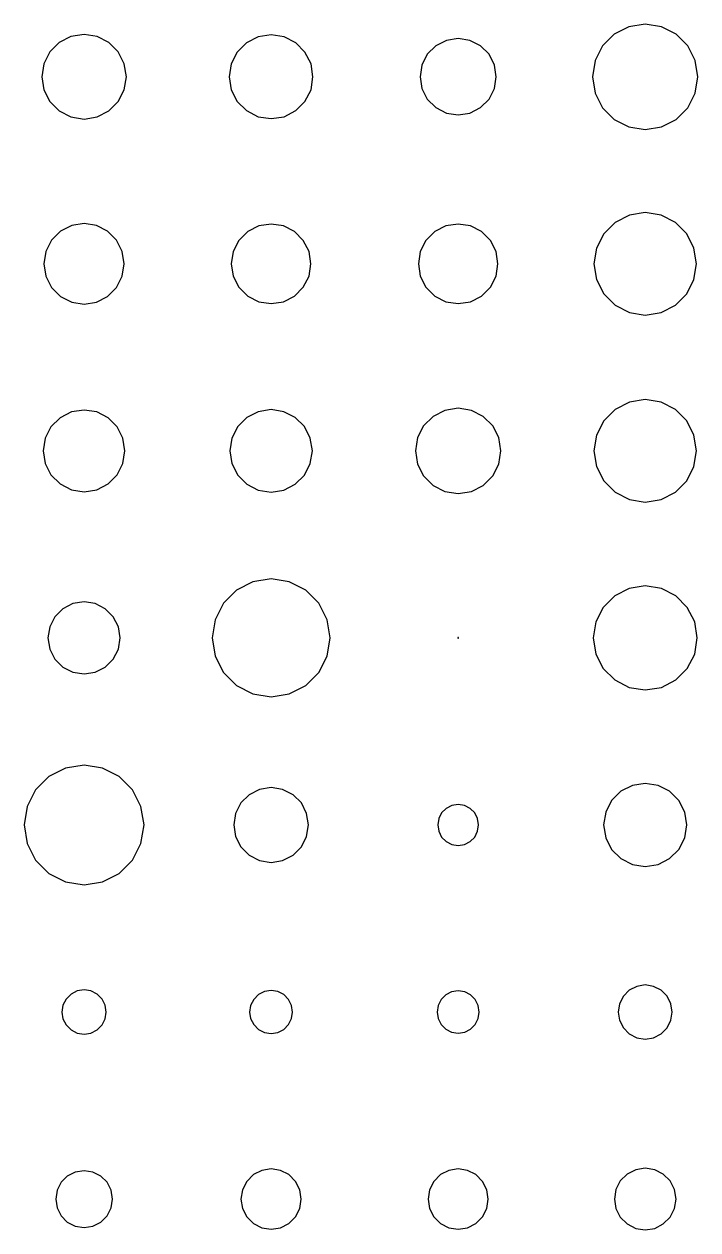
# Model space of a CAD drawing. Header units: metres. Extents: x -318 to 327, y -235 to 244.
# Drawn here: x -316.8 to -251.9, y -234 to -117.9 of the extents above; entities that cross this region are included whole.
import ezdxf

# ---------------------------------------------------------------- set-up
doc = ezdxf.new("R2010")
doc.units = ezdxf.units.M

msp = doc.modelspace()

# ---------------------------------------------------------------- linework, layer by layer
for p, q in [((-258.57, -118.18, -415.69), (-259.98, -118.9, -415.69)), ((-257, -117.93, -415.69), (-258.57, -118.18, -415.69)), ((-255.43, -118.18, -415.69), (-257, -117.93, -415.69)), ((-254.02, -118.9, -415.69), (-255.43, -118.18, -415.69)), ((-312.26, -119.13, -415.69), (-313.39, -119.71, -415.69)), ((-311, -118.93, -415.69), (-312.26, -119.13, -415.69)), ((-309.74, -119.13, -415.69), (-311, -118.93, -415.69)), ((-308.61, -119.71, -415.69), (-309.74, -119.13, -415.69)), ((-294.25, -119.16, -415.69), (-295.37, -119.74, -415.69)), ((-293, -118.97, -415.69), (-294.25, -119.16, -415.69)), ((-291.75, -119.16, -415.69), (-293, -118.97, -415.69)), ((-290.63, -119.74, -415.69), (-291.75, -119.16, -415.69)), ((-276.13, -119.51, -415.69), (-277.16, -120.03, -415.69)), ((-275, -119.33, -415.69), (-276.13, -119.51, -415.69)), ((-273.87, -119.51, -415.69), (-275, -119.33, -415.69)), ((-272.84, -120.03, -415.69), (-273.87, -119.51, -415.69)), ((-259.98, -118.9, -415.69), (-261.1, -120.02, -415.69)), ((-252.9, -120.02, -415.69), (-254.02, -118.9, -415.69)), ((-314.29, -120.61, -415.69), (-314.87, -121.74, -415.69)), ((-313.39, -119.71, -415.69), (-314.29, -120.61, -415.69)), ((-307.71, -120.61, -415.69), (-308.61, -119.71, -415.69)), ((-307.13, -121.74, -415.69), (-307.71, -120.61, -415.69)), ((-296.26, -120.63, -415.69), (-296.84, -121.75, -415.69)), ((-295.37, -119.74, -415.69), (-296.26, -120.63, -415.69)), ((-289.74, -120.63, -415.69), (-290.63, -119.74, -415.69)), ((-289.16, -121.75, -415.69), (-289.74, -120.63, -415.69)), ((-277.16, -120.03, -415.69), (-277.97, -120.84, -415.69)), ((-272.03, -120.84, -415.69), (-272.84, -120.03, -415.69)), ((-261.1, -120.02, -415.69), (-261.82, -121.43, -415.69)), ((-252.18, -121.43, -415.69), (-252.9, -120.02, -415.69)), ((-314.87, -121.74, -415.69), (-315.07, -123, -415.69)), ((-306.93, -123, -415.69), (-307.13, -121.74, -415.69)), ((-296.84, -121.75, -415.69), (-297.03, -123, -415.69)), ((-288.97, -123, -415.69), (-289.16, -121.75, -415.69)), ((-277.97, -120.84, -415.69), (-278.49, -121.87, -415.69)), ((-271.51, -121.87, -415.69), (-272.03, -120.84, -415.69)), ((-261.82, -121.43, -415.69), (-262.07, -123, -415.69)), ((-251.93, -123, -415.69), (-252.18, -121.43, -415.69)), ((-278.49, -121.87, -415.69), (-278.67, -123, -415.69)), ((-271.33, -123, -415.69), (-271.51, -121.87, -415.69)), ((-315.07, -123, -415.69), (-314.87, -124.26, -415.69)), ((-307.13, -124.26, -415.69), (-306.93, -123, -415.69)), ((-297.03, -123, -415.69), (-296.84, -124.25, -415.69)), ((-289.16, -124.25, -415.69), (-288.97, -123, -415.69)), ((-278.67, -123, -415.69), (-278.49, -124.13, -415.69)), ((-278.49, -124.13, -415.69), (-277.97, -125.16, -415.69)), ((-272.03, -125.16, -415.69), (-271.51, -124.13, -415.69)), ((-271.51, -124.13, -415.69), (-271.33, -123, -415.69)), ((-262.07, -123, -415.69), (-261.82, -124.57, -415.69)), ((-252.18, -124.57, -415.69), (-251.93, -123, -415.69)), ((-314.87, -124.26, -415.69), (-314.29, -125.39, -415.69)), ((-307.71, -125.39, -415.69), (-307.13, -124.26, -415.69)), ((-296.84, -124.25, -415.69), (-296.26, -125.37, -415.69)), ((-289.74, -125.37, -415.69), (-289.16, -124.25, -415.69)), ((-277.97, -125.16, -415.69), (-277.16, -125.97, -415.69)), ((-272.84, -125.97, -415.69), (-272.03, -125.16, -415.69)), ((-261.82, -124.57, -415.69), (-261.1, -125.98, -415.69)), ((-252.9, -125.98, -415.69), (-252.18, -124.57, -415.69)), ((-314.29, -125.39, -415.69), (-313.39, -126.29, -415.69)), ((-313.39, -126.29, -415.69), (-312.26, -126.87, -415.69)), ((-309.74, -126.87, -415.69), (-308.61, -126.29, -415.69)), ((-308.61, -126.29, -415.69), (-307.71, -125.39, -415.69)), ((-296.26, -125.37, -415.69), (-295.37, -126.26, -415.69)), ((-295.37, -126.26, -415.69), (-294.25, -126.84, -415.69)), ((-291.75, -126.84, -415.69), (-290.63, -126.26, -415.69)), ((-290.63, -126.26, -415.69), (-289.74, -125.37, -415.69)), ((-277.16, -125.97, -415.69), (-276.13, -126.49, -415.69)), ((-273.87, -126.49, -415.69), (-272.84, -125.97, -415.69)), ((-261.1, -125.98, -415.69), (-259.98, -127.1, -415.69)), ((-254.02, -127.1, -415.69), (-252.9, -125.98, -415.69)), ((-312.26, -126.87, -415.69), (-311, -127.07, -415.69)), ((-311, -127.07, -415.69), (-309.74, -126.87, -415.69)), ((-294.25, -126.84, -415.69), (-293, -127.03, -415.69)), ((-293, -127.03, -415.69), (-291.75, -126.84, -415.69)), ((-276.13, -126.49, -415.69), (-275, -126.67, -415.69)), ((-275, -126.67, -415.69), (-273.87, -126.49, -415.69)), ((-259.98, -127.1, -415.69), (-258.57, -127.82, -415.69)), ((-255.43, -127.82, -415.69), (-254.02, -127.1, -415.69)), ((-258.57, -127.82, -415.69), (-257, -128.07, -415.69)), ((-257, -128.07, -415.69), (-255.43, -127.82, -415.69)), ((-258.52, -136.31, -415.69), (-259.9, -137.01, -415.69)), ((-257, -136.07, -415.69), (-258.52, -136.31, -415.69)), ((-255.48, -136.31, -415.69), (-257, -136.07, -415.69)), ((-254.1, -137.01, -415.69), (-255.48, -136.31, -415.69)), ((-313.27, -137.87, -415.69), (-314.13, -138.73, -415.69)), ((-312.19, -137.32, -415.69), (-313.27, -137.87, -415.69)), ((-311, -137.13, -415.69), (-312.19, -137.32, -415.69)), ((-309.81, -137.32, -415.69), (-311, -137.13, -415.69)), ((-308.73, -137.87, -415.69), (-309.81, -137.32, -415.69)), ((-307.87, -138.73, -415.69), (-308.73, -137.87, -415.69)), ((-295.25, -137.9, -415.69), (-296.1, -138.75, -415.69)), ((-294.18, -137.35, -415.69), (-295.25, -137.9, -415.69)), ((-293, -137.17, -415.69), (-294.18, -137.35, -415.69)), ((-291.82, -137.35, -415.69), (-293, -137.17, -415.69)), ((-290.75, -137.9, -415.69), (-291.82, -137.35, -415.69)), ((-289.9, -138.75, -415.69), (-290.75, -137.9, -415.69)), ((-277.25, -137.9, -415.69), (-278.1, -138.75, -415.69)), ((-276.18, -137.35, -415.69), (-277.25, -137.9, -415.69)), ((-275, -137.17, -415.69), (-276.18, -137.35, -415.69)), ((-273.82, -137.35, -415.69), (-275, -137.17, -415.69)), ((-272.75, -137.9, -415.69), (-273.82, -137.35, -415.69)), ((-271.9, -138.75, -415.69), (-272.75, -137.9, -415.69)), ((-259.9, -137.01, -415.69), (-260.99, -138.1, -415.69)), ((-253.01, -138.1, -415.69), (-254.1, -137.01, -415.69)), ((-314.13, -138.73, -415.69), (-314.68, -139.81, -415.69)), ((-307.32, -139.81, -415.69), (-307.87, -138.73, -415.69)), ((-296.1, -138.75, -415.69), (-296.65, -139.82, -415.69)), ((-289.35, -139.82, -415.69), (-289.9, -138.75, -415.69)), ((-278.1, -138.75, -415.69), (-278.65, -139.82, -415.69)), ((-271.35, -139.82, -415.69), (-271.9, -138.75, -415.69)), ((-260.99, -138.1, -415.69), (-261.69, -139.48, -415.69)), ((-252.31, -139.48, -415.69), (-253.01, -138.1, -415.69)), ((-314.68, -139.81, -415.69), (-314.87, -141, -415.69)), ((-307.13, -141, -415.69), (-307.32, -139.81, -415.69)), ((-296.65, -139.82, -415.69), (-296.83, -141, -415.69)), ((-289.17, -141, -415.69), (-289.35, -139.82, -415.69)), ((-278.65, -139.82, -415.69), (-278.83, -141, -415.69)), ((-271.17, -141, -415.69), (-271.35, -139.82, -415.69)), ((-261.69, -139.48, -415.69), (-261.93, -141, -415.69)), ((-252.07, -141, -415.69), (-252.31, -139.48, -415.69)), ((-314.87, -141, -415.69), (-314.68, -142.19, -415.69)), ((-307.32, -142.19, -415.69), (-307.13, -141, -415.69)), ((-296.83, -141, -415.69), (-296.65, -142.18, -415.69)), ((-289.35, -142.18, -415.69), (-289.17, -141, -415.69)), ((-278.83, -141, -415.69), (-278.65, -142.18, -415.69)), ((-271.35, -142.18, -415.69), (-271.17, -141, -415.69)), ((-261.93, -141, -415.69), (-261.69, -142.52, -415.69)), ((-252.31, -142.52, -415.69), (-252.07, -141, -415.69)), ((-314.68, -142.19, -415.69), (-314.13, -143.27, -415.69)), ((-307.87, -143.27, -415.69), (-307.32, -142.19, -415.69)), ((-296.65, -142.18, -415.69), (-296.1, -143.25, -415.69)), ((-289.9, -143.25, -415.69), (-289.35, -142.18, -415.69)), ((-278.65, -142.18, -415.69), (-278.1, -143.25, -415.69)), ((-271.9, -143.25, -415.69), (-271.35, -142.18, -415.69)), ((-261.69, -142.52, -415.69), (-260.99, -143.9, -415.69)), ((-253.01, -143.9, -415.69), (-252.31, -142.52, -415.69)), ((-314.13, -143.27, -415.69), (-313.27, -144.13, -415.69)), ((-308.73, -144.13, -415.69), (-307.87, -143.27, -415.69)), ((-296.1, -143.25, -415.69), (-295.25, -144.1, -415.69)), ((-290.75, -144.1, -415.69), (-289.9, -143.25, -415.69)), ((-278.1, -143.25, -415.69), (-277.25, -144.1, -415.69)), ((-272.75, -144.1, -415.69), (-271.9, -143.25, -415.69)), ((-313.27, -144.13, -415.69), (-312.19, -144.68, -415.69)), ((-312.19, -144.68, -415.69), (-311, -144.87, -415.69)), ((-311, -144.87, -415.69), (-309.81, -144.68, -415.69)), ((-309.81, -144.68, -415.69), (-308.73, -144.13, -415.69)), ((-295.25, -144.1, -415.69), (-294.18, -144.65, -415.69)), ((-294.18, -144.65, -415.69), (-293, -144.83, -415.69)), ((-293, -144.83, -415.69), (-291.82, -144.65, -415.69)), ((-291.82, -144.65, -415.69), (-290.75, -144.1, -415.69)), ((-277.25, -144.1, -415.69), (-276.18, -144.65, -415.69)), ((-276.18, -144.65, -415.69), (-275, -144.83, -415.69)), ((-275, -144.83, -415.69), (-273.82, -144.65, -415.69)), ((-273.82, -144.65, -415.69), (-272.75, -144.1, -415.69)), ((-260.99, -143.9, -415.69), (-259.9, -144.99, -415.69)), ((-259.9, -144.99, -415.69), (-258.52, -145.69, -415.69)), ((-255.48, -145.69, -415.69), (-254.1, -144.99, -415.69)), ((-254.1, -144.99, -415.69), (-253.01, -143.9, -415.69)), ((-258.52, -145.69, -415.69), (-257, -145.93, -415.69)), ((-257, -145.93, -415.69), (-255.48, -145.69, -415.69)), ((-258.52, -154.31, -415.69), (-259.9, -155.01, -415.69)), ((-257, -154.07, -415.69), (-258.52, -154.31, -415.69)), ((-255.48, -154.31, -415.69), (-257, -154.07, -415.69)), ((-254.1, -155.01, -415.69), (-255.48, -154.31, -415.69)), ((-312.22, -155.26, -415.69), (-313.31, -155.82, -415.69)), ((-311, -155.07, -415.69), (-312.22, -155.26, -415.69)), ((-309.78, -155.26, -415.69), (-311, -155.07, -415.69)), ((-308.69, -155.82, -415.69), (-309.78, -155.26, -415.69)), ((-294.23, -155.23, -415.69), (-295.33, -155.79, -415.69)), ((-293, -155.03, -415.69), (-294.23, -155.23, -415.69)), ((-291.77, -155.23, -415.69), (-293, -155.03, -415.69)), ((-290.67, -155.79, -415.69), (-291.77, -155.23, -415.69)), ((-276.27, -155.1, -415.69), (-277.41, -155.68, -415.69)), ((-275, -154.9, -415.69), (-276.27, -155.1, -415.69)), ((-273.73, -155.1, -415.69), (-275, -154.9, -415.69)), ((-272.59, -155.68, -415.69), (-273.73, -155.1, -415.69)), ((-259.9, -155.01, -415.69), (-260.99, -156.1, -415.69)), ((-253.01, -156.1, -415.69), (-254.1, -155.01, -415.69)), ((-313.31, -155.82, -415.69), (-314.18, -156.69, -415.69)), ((-307.82, -156.69, -415.69), (-308.69, -155.82, -415.69)), ((-295.33, -155.79, -415.69), (-296.21, -156.67, -415.69)), ((-289.79, -156.67, -415.69), (-290.67, -155.79, -415.69)), ((-278.32, -156.59, -415.69), (-278.9, -157.73, -415.69)), ((-277.41, -155.68, -415.69), (-278.32, -156.59, -415.69)), ((-271.68, -156.59, -415.69), (-272.59, -155.68, -415.69)), ((-271.1, -157.73, -415.69), (-271.68, -156.59, -415.69)), ((-260.99, -156.1, -415.69), (-261.69, -157.48, -415.69)), ((-252.31, -157.48, -415.69), (-253.01, -156.1, -415.69)), ((-314.74, -157.78, -415.69), (-314.93, -159, -415.69)), ((-314.18, -156.69, -415.69), (-314.74, -157.78, -415.69)), ((-307.26, -157.78, -415.69), (-307.82, -156.69, -415.69)), ((-307.07, -159, -415.69), (-307.26, -157.78, -415.69)), ((-296.77, -157.77, -415.69), (-296.97, -159, -415.69)), ((-296.21, -156.67, -415.69), (-296.77, -157.77, -415.69)), ((-289.23, -157.77, -415.69), (-289.79, -156.67, -415.69)), ((-289.03, -159, -415.69), (-289.23, -157.77, -415.69)), ((-278.9, -157.73, -415.69), (-279.1, -159, -415.69)), ((-270.9, -159, -415.69), (-271.1, -157.73, -415.69)), ((-261.69, -157.48, -415.69), (-261.93, -159, -415.69)), ((-252.07, -159, -415.69), (-252.31, -157.48, -415.69)), ((-314.93, -159, -415.69), (-314.74, -160.22, -415.69)), ((-307.26, -160.22, -415.69), (-307.07, -159, -415.69)), ((-296.97, -159, -415.69), (-296.77, -160.23, -415.69)), ((-289.23, -160.23, -415.69), (-289.03, -159, -415.69)), ((-279.1, -159, -415.69), (-278.9, -160.27, -415.69)), ((-271.1, -160.27, -415.69), (-270.9, -159, -415.69)), ((-261.93, -159, -415.69), (-261.69, -160.52, -415.69)), ((-252.31, -160.52, -415.69), (-252.07, -159, -415.69)), ((-314.74, -160.22, -415.69), (-314.18, -161.31, -415.69)), ((-307.82, -161.31, -415.69), (-307.26, -160.22, -415.69)), ((-296.77, -160.23, -415.69), (-296.21, -161.33, -415.69)), ((-289.79, -161.33, -415.69), (-289.23, -160.23, -415.69)), ((-278.9, -160.27, -415.69), (-278.32, -161.41, -415.69)), ((-271.68, -161.41, -415.69), (-271.1, -160.27, -415.69)), ((-261.69, -160.52, -415.69), (-260.99, -161.9, -415.69)), ((-253.01, -161.9, -415.69), (-252.31, -160.52, -415.69)), ((-314.18, -161.31, -415.69), (-313.31, -162.18, -415.69)), ((-313.31, -162.18, -415.69), (-312.22, -162.74, -415.69)), ((-309.78, -162.74, -415.69), (-308.69, -162.18, -415.69)), ((-308.69, -162.18, -415.69), (-307.82, -161.31, -415.69)), ((-296.21, -161.33, -415.69), (-295.33, -162.21, -415.69)), ((-295.33, -162.21, -415.69), (-294.23, -162.77, -415.69)), ((-291.77, -162.77, -415.69), (-290.67, -162.21, -415.69)), ((-290.67, -162.21, -415.69), (-289.79, -161.33, -415.69)), ((-278.32, -161.41, -415.69), (-277.41, -162.32, -415.69)), ((-277.41, -162.32, -415.69), (-276.27, -162.9, -415.69)), ((-273.73, -162.9, -415.69), (-272.59, -162.32, -415.69)), ((-272.59, -162.32, -415.69), (-271.68, -161.41, -415.69)), ((-260.99, -161.9, -415.69), (-259.9, -162.99, -415.69)), ((-254.1, -162.99, -415.69), (-253.01, -161.9, -415.69)), ((-312.22, -162.74, -415.69), (-311, -162.93, -415.69)), ((-311, -162.93, -415.69), (-309.78, -162.74, -415.69)), ((-294.23, -162.77, -415.69), (-293, -162.97, -415.69)), ((-293, -162.97, -415.69), (-291.77, -162.77, -415.69)), ((-276.27, -162.9, -415.69), (-275, -163.1, -415.69)), ((-275, -163.1, -415.69), (-273.73, -162.9, -415.69)), ((-259.9, -162.99, -415.69), (-258.52, -163.69, -415.69)), ((-255.48, -163.69, -415.69), (-254.1, -162.99, -415.69)), ((-258.52, -163.69, -415.69), (-257, -163.93, -415.69)), ((-257, -163.93, -415.69), (-255.48, -163.69, -415.69)), ((-294.75, -171.61, -415.69), (-296.33, -172.42, -415.69)), ((-293, -171.33, -415.69), (-294.75, -171.61, -415.69)), ((-291.25, -171.61, -415.69), (-293, -171.33, -415.69)), ((-289.67, -172.42, -415.69), (-291.25, -171.61, -415.69)), ((-296.33, -172.42, -415.69), (-297.58, -173.67, -415.69)), ((-288.42, -173.67, -415.69), (-289.67, -172.42, -415.69)), ((-258.55, -172.24, -415.69), (-259.94, -172.95, -415.69)), ((-257, -172, -415.69), (-258.55, -172.24, -415.69)), ((-255.45, -172.24, -415.69), (-257, -172, -415.69)), ((-254.06, -172.95, -415.69), (-255.45, -172.24, -415.69)), ((-312.07, -173.7, -415.69), (-313.04, -174.2, -415.69)), ((-311, -173.53, -415.69), (-312.07, -173.7, -415.69)), ((-309.93, -173.7, -415.69), (-311, -173.53, -415.69)), ((-308.96, -174.2, -415.69), (-309.93, -173.7, -415.69)), ((-297.58, -173.67, -415.69), (-298.39, -175.25, -415.69)), ((-287.61, -175.25, -415.69), (-288.42, -173.67, -415.69)), ((-259.94, -172.95, -415.69), (-261.05, -174.06, -415.69)), ((-252.95, -174.06, -415.69), (-254.06, -172.95, -415.69)), ((-313.8, -174.96, -415.69), (-314.3, -175.93, -415.69)), ((-313.04, -174.2, -415.69), (-313.8, -174.96, -415.69)), ((-308.2, -174.96, -415.69), (-308.96, -174.2, -415.69)), ((-307.7, -175.93, -415.69), (-308.2, -174.96, -415.69)), ((-261.05, -174.06, -415.69), (-261.76, -175.45, -415.69)), ((-252.24, -175.45, -415.69), (-252.95, -174.06, -415.69)), ((-314.3, -175.93, -415.69), (-314.47, -177, -415.69)), ((-307.53, -177, -415.69), (-307.7, -175.93, -415.69)), ((-298.39, -175.25, -415.69), (-298.67, -177, -415.69)), ((-287.33, -177, -415.69), (-287.61, -175.25, -415.69)), ((-261.76, -175.45, -415.69), (-262, -177, -415.69)), ((-252, -177, -415.69), (-252.24, -175.45, -415.69)), ((-314.47, -177, -415.69), (-314.3, -178.07, -415.69)), ((-307.7, -178.07, -415.69), (-307.53, -177, -415.69)), ((-298.67, -177, -415.69), (-298.39, -178.75, -415.69)), ((-287.61, -178.75, -415.69), (-287.33, -177, -415.69)), ((-275.02, -176.97, -415.69), (-275.03, -176.98, -415.69)), ((-275.03, -176.98, -415.69), (-275.03, -176.99, -415.69)), ((-275.03, -176.99, -415.69), (-275.03, -177, -415.69)), ((-275.03, -177, -415.69), (-275.03, -177.01, -415.69)), ((-275.03, -177.01, -415.69), (-275.03, -177.02, -415.69)), ((-275.03, -177.02, -415.69), (-275.02, -177.03, -415.69)), ((-275.01, -176.97, -415.69), (-275.02, -176.97, -415.69)), ((-275.02, -177.03, -415.69), (-275.01, -177.03, -415.69)), ((-275, -176.97, -415.69), (-275.01, -176.97, -415.69)), ((-275.01, -177.03, -415.69), (-275, -177.03, -415.69)), ((-274.99, -176.97, -415.69), (-275, -176.97, -415.69)), ((-275, -177.03, -415.69), (-274.99, -177.03, -415.69)), ((-274.98, -176.97, -415.69), (-274.99, -176.97, -415.69)), ((-274.99, -177.03, -415.69), (-274.98, -177.03, -415.69)), ((-274.97, -176.98, -415.69), (-274.98, -176.97, -415.69)), ((-274.98, -177.03, -415.69), (-274.97, -177.02, -415.69)), ((-274.97, -176.99, -415.69), (-274.97, -176.98, -415.69)), ((-274.97, -177, -415.69), (-274.97, -176.99, -415.69)), ((-274.97, -177.01, -415.69), (-274.97, -177, -415.69)), ((-274.97, -177.02, -415.69), (-274.97, -177.01, -415.69)), ((-262, -177, -415.69), (-261.76, -178.55, -415.69)), ((-252.24, -178.55, -415.69), (-252, -177, -415.69)), ((-314.3, -178.07, -415.69), (-313.8, -179.04, -415.69)), ((-308.2, -179.04, -415.69), (-307.7, -178.07, -415.69)), ((-261.76, -178.55, -415.69), (-261.05, -179.94, -415.69)), ((-252.95, -179.94, -415.69), (-252.24, -178.55, -415.69)), ((-313.8, -179.04, -415.69), (-313.04, -179.8, -415.69)), ((-313.04, -179.8, -415.69), (-312.07, -180.3, -415.69)), ((-309.93, -180.3, -415.69), (-308.96, -179.8, -415.69)), ((-308.96, -179.8, -415.69), (-308.2, -179.04, -415.69)), ((-298.39, -178.75, -415.69), (-297.58, -180.33, -415.69)), ((-288.42, -180.33, -415.69), (-287.61, -178.75, -415.69)), ((-312.07, -180.3, -415.69), (-311, -180.47, -415.69)), ((-311, -180.47, -415.69), (-309.93, -180.3, -415.69)), ((-297.58, -180.33, -415.69), (-296.33, -181.58, -415.69)), ((-289.67, -181.58, -415.69), (-288.42, -180.33, -415.69)), ((-261.05, -179.94, -415.69), (-259.94, -181.05, -415.69)), ((-254.06, -181.05, -415.69), (-252.95, -179.94, -415.69)), ((-296.33, -181.58, -415.69), (-294.75, -182.39, -415.69)), ((-291.25, -182.39, -415.69), (-289.67, -181.58, -415.69)), ((-259.94, -181.05, -415.69), (-258.55, -181.76, -415.69)), ((-258.55, -181.76, -415.69), (-257, -182, -415.69)), ((-257, -182, -415.69), (-255.45, -181.76, -415.69)), ((-255.45, -181.76, -415.69), (-254.06, -181.05, -415.69)), ((-294.75, -182.39, -415.69), (-293, -182.67, -415.69)), ((-293, -182.67, -415.69), (-291.25, -182.39, -415.69)), ((-312.78, -189.52, -415.69), (-314.39, -190.33, -415.69)), ((-311, -189.23, -415.69), (-312.78, -189.52, -415.69)), ((-309.22, -189.52, -415.69), (-311, -189.23, -415.69)), ((-307.61, -190.33, -415.69), (-309.22, -189.52, -415.69)), ((-314.39, -190.33, -415.69), (-315.67, -191.61, -415.69)), ((-306.33, -191.61, -415.69), (-307.61, -190.33, -415.69)), ((-293, -191.4, -415.69), (-294.11, -191.58, -415.69)), ((-291.89, -191.58, -415.69), (-293, -191.4, -415.69)), ((-258.24, -191.2, -415.69), (-259.35, -191.76, -415.69)), ((-257, -191, -415.69), (-258.24, -191.2, -415.69)), ((-255.76, -191.2, -415.69), (-257, -191, -415.69)), ((-254.65, -191.76, -415.69), (-255.76, -191.2, -415.69)), ((-315.67, -191.61, -415.69), (-316.48, -193.22, -415.69)), ((-305.52, -193.22, -415.69), (-306.33, -191.61, -415.69)), ((-295.12, -192.09, -415.69), (-295.91, -192.88, -415.69)), ((-294.11, -191.58, -415.69), (-295.12, -192.09, -415.69)), ((-290.88, -192.09, -415.69), (-291.89, -191.58, -415.69)), ((-290.09, -192.88, -415.69), (-290.88, -192.09, -415.69)), ((-259.35, -191.76, -415.69), (-260.24, -192.65, -415.69)), ((-253.76, -192.65, -415.69), (-254.65, -191.76, -415.69)), ((-316.48, -193.22, -415.69), (-316.77, -195, -415.69)), ((-305.23, -195, -415.69), (-305.52, -193.22, -415.69)), ((-295.91, -192.88, -415.69), (-296.42, -193.89, -415.69)), ((-289.58, -193.89, -415.69), (-290.09, -192.88, -415.69)), ((-276.16, -193.41, -415.69), (-276.59, -193.84, -415.69)), ((-275.61, -193.13, -415.69), (-276.16, -193.41, -415.69)), ((-275, -193.03, -415.69), (-275.61, -193.13, -415.69)), ((-274.39, -193.13, -415.69), (-275, -193.03, -415.69)), ((-273.84, -193.41, -415.69), (-274.39, -193.13, -415.69)), ((-273.41, -193.84, -415.69), (-273.84, -193.41, -415.69)), ((-260.8, -193.76, -415.69), (-261, -195, -415.69)), ((-260.24, -192.65, -415.69), (-260.8, -193.76, -415.69)), ((-253.2, -193.76, -415.69), (-253.76, -192.65, -415.69)), ((-253, -195, -415.69), (-253.2, -193.76, -415.69)), ((-296.42, -193.89, -415.69), (-296.6, -195, -415.69)), ((-289.4, -195, -415.69), (-289.58, -193.89, -415.69)), ((-276.87, -194.39, -415.69), (-276.97, -195, -415.69)), ((-276.59, -193.84, -415.69), (-276.87, -194.39, -415.69)), ((-273.13, -194.39, -415.69), (-273.41, -193.84, -415.69)), ((-273.03, -195, -415.69), (-273.13, -194.39, -415.69)), ((-316.77, -195, -415.69), (-316.48, -196.78, -415.69)), ((-305.52, -196.78, -415.69), (-305.23, -195, -415.69)), ((-296.6, -195, -415.69), (-296.42, -196.11, -415.69)), ((-289.58, -196.11, -415.69), (-289.4, -195, -415.69)), ((-276.97, -195, -415.69), (-276.87, -195.61, -415.69)), ((-276.87, -195.61, -415.69), (-276.59, -196.16, -415.69)), ((-273.41, -196.16, -415.69), (-273.13, -195.61, -415.69)), ((-273.13, -195.61, -415.69), (-273.03, -195, -415.69)), ((-261, -195, -415.69), (-260.8, -196.24, -415.69)), ((-253.2, -196.24, -415.69), (-253, -195, -415.69)), ((-316.48, -196.78, -415.69), (-315.67, -198.39, -415.69)), ((-306.33, -198.39, -415.69), (-305.52, -196.78, -415.69)), ((-296.42, -196.11, -415.69), (-295.91, -197.12, -415.69)), ((-295.91, -197.12, -415.69), (-295.12, -197.91, -415.69)), ((-290.88, -197.91, -415.69), (-290.09, -197.12, -415.69)), ((-290.09, -197.12, -415.69), (-289.58, -196.11, -415.69)), ((-276.59, -196.16, -415.69), (-276.16, -196.59, -415.69)), ((-276.16, -196.59, -415.69), (-275.61, -196.87, -415.69)), ((-275.61, -196.87, -415.69), (-275, -196.97, -415.69)), ((-275, -196.97, -415.69), (-274.39, -196.87, -415.69)), ((-274.39, -196.87, -415.69), (-273.84, -196.59, -415.69)), ((-273.84, -196.59, -415.69), (-273.41, -196.16, -415.69)), ((-260.8, -196.24, -415.69), (-260.24, -197.35, -415.69)), ((-253.76, -197.35, -415.69), (-253.2, -196.24, -415.69)), ((-315.67, -198.39, -415.69), (-314.39, -199.67, -415.69)), ((-307.61, -199.67, -415.69), (-306.33, -198.39, -415.69)), ((-295.12, -197.91, -415.69), (-294.11, -198.42, -415.69)), ((-291.89, -198.42, -415.69), (-290.88, -197.91, -415.69)), ((-260.24, -197.35, -415.69), (-259.35, -198.24, -415.69)), ((-259.35, -198.24, -415.69), (-258.24, -198.8, -415.69)), ((-255.76, -198.8, -415.69), (-254.65, -198.24, -415.69)), ((-254.65, -198.24, -415.69), (-253.76, -197.35, -415.69)), ((-294.11, -198.42, -415.69), (-293, -198.6, -415.69)), ((-293, -198.6, -415.69), (-291.89, -198.42, -415.69)), ((-258.24, -198.8, -415.69), (-257, -199, -415.69)), ((-257, -199, -415.69), (-255.76, -198.8, -415.69)), ((-314.39, -199.67, -415.69), (-312.78, -200.48, -415.69)), ((-312.78, -200.48, -415.69), (-311, -200.77, -415.69)), ((-311, -200.77, -415.69), (-309.22, -200.48, -415.69)), ((-309.22, -200.48, -415.69), (-307.61, -199.67, -415.69)), ((-311.66, -210.97, -415.69), (-312.25, -211.27, -415.69)), ((-311, -210.87, -415.69), (-311.66, -210.97, -415.69)), ((-310.34, -210.97, -415.69), (-311, -210.87, -415.69)), ((-309.75, -211.27, -415.69), (-310.34, -210.97, -415.69)), ((-293.64, -211.03, -415.69), (-294.21, -211.33, -415.69)), ((-293, -210.93, -415.69), (-293.64, -211.03, -415.69)), ((-292.36, -211.03, -415.69), (-293, -210.93, -415.69)), ((-291.79, -211.33, -415.69), (-292.36, -211.03, -415.69)), ((-275.63, -211.07, -415.69), (-276.2, -211.35, -415.69)), ((-275, -210.97, -415.69), (-275.63, -211.07, -415.69)), ((-274.37, -211.07, -415.69), (-275, -210.97, -415.69)), ((-273.8, -211.35, -415.69), (-274.37, -211.07, -415.69)), ((-258.53, -210.9, -415.69), (-259.1, -211.47, -415.69)), ((-257.8, -210.53, -415.69), (-258.53, -210.9, -415.69)), ((-257, -210.4, -415.69), (-257.8, -210.53, -415.69)), ((-256.2, -210.53, -415.69), (-257, -210.4, -415.69)), ((-255.47, -210.9, -415.69), (-256.2, -210.53, -415.69)), ((-254.9, -211.47, -415.69), (-255.47, -210.9, -415.69)), ((-313.03, -212.34, -415.69), (-313.13, -213, -415.69)), ((-312.73, -211.75, -415.69), (-313.03, -212.34, -415.69)), ((-312.25, -211.27, -415.69), (-312.73, -211.75, -415.69)), ((-309.27, -211.75, -415.69), (-309.75, -211.27, -415.69)), ((-308.97, -212.34, -415.69), (-309.27, -211.75, -415.69)), ((-308.87, -213, -415.69), (-308.97, -212.34, -415.69)), ((-294.67, -211.79, -415.69), (-294.97, -212.36, -415.69)), ((-294.21, -211.33, -415.69), (-294.67, -211.79, -415.69)), ((-291.33, -211.79, -415.69), (-291.79, -211.33, -415.69)), ((-291.03, -212.36, -415.69), (-291.33, -211.79, -415.69)), ((-276.64, -211.8, -415.69), (-276.93, -212.37, -415.69)), ((-276.2, -211.35, -415.69), (-276.64, -211.8, -415.69)), ((-273.36, -211.8, -415.69), (-273.8, -211.35, -415.69)), ((-273.07, -212.37, -415.69), (-273.36, -211.8, -415.69)), ((-259.47, -212.2, -415.69), (-259.6, -213, -415.69)), ((-259.1, -211.47, -415.69), (-259.47, -212.2, -415.69)), ((-254.53, -212.2, -415.69), (-254.9, -211.47, -415.69)), ((-254.4, -213, -415.69), (-254.53, -212.2, -415.69)), ((-313.13, -213, -415.69), (-313.03, -213.66, -415.69)), ((-308.97, -213.66, -415.69), (-308.87, -213, -415.69)), ((-294.97, -212.36, -415.69), (-295.07, -213, -415.69)), ((-295.07, -213, -415.69), (-294.97, -213.64, -415.69)), ((-290.93, -213, -415.69), (-291.03, -212.36, -415.69)), ((-291.03, -213.64, -415.69), (-290.93, -213, -415.69)), ((-276.93, -212.37, -415.69), (-277.03, -213, -415.69)), ((-277.03, -213, -415.69), (-276.93, -213.63, -415.69)), ((-272.97, -213, -415.69), (-273.07, -212.37, -415.69)), ((-273.07, -213.63, -415.69), (-272.97, -213, -415.69)), ((-259.6, -213, -415.69), (-259.47, -213.8, -415.69)), ((-254.53, -213.8, -415.69), (-254.4, -213, -415.69)), ((-313.03, -213.66, -415.69), (-312.73, -214.25, -415.69)), ((-312.73, -214.25, -415.69), (-312.25, -214.73, -415.69)), ((-309.75, -214.73, -415.69), (-309.27, -214.25, -415.69)), ((-309.27, -214.25, -415.69), (-308.97, -213.66, -415.69)), ((-294.97, -213.64, -415.69), (-294.67, -214.21, -415.69)), ((-294.67, -214.21, -415.69), (-294.21, -214.67, -415.69)), ((-291.79, -214.67, -415.69), (-291.33, -214.21, -415.69)), ((-291.33, -214.21, -415.69), (-291.03, -213.64, -415.69)), ((-276.93, -213.63, -415.69), (-276.64, -214.2, -415.69)), ((-276.64, -214.2, -415.69), (-276.2, -214.65, -415.69)), ((-276.2, -214.65, -415.69), (-275.63, -214.93, -415.69)), ((-274.37, -214.93, -415.69), (-273.8, -214.65, -415.69)), ((-273.8, -214.65, -415.69), (-273.36, -214.2, -415.69)), ((-273.36, -214.2, -415.69), (-273.07, -213.63, -415.69)), ((-259.47, -213.8, -415.69), (-259.1, -214.53, -415.69)), ((-259.1, -214.53, -415.69), (-258.53, -215.1, -415.69)), ((-255.47, -215.1, -415.69), (-254.9, -214.53, -415.69)), ((-254.9, -214.53, -415.69), (-254.53, -213.8, -415.69)), ((-312.25, -214.73, -415.69), (-311.66, -215.03, -415.69)), ((-311.66, -215.03, -415.69), (-311, -215.13, -415.69)), ((-311, -215.13, -415.69), (-310.34, -215.03, -415.69)), ((-310.34, -215.03, -415.69), (-309.75, -214.73, -415.69)), ((-294.21, -214.67, -415.69), (-293.64, -214.97, -415.69)), ((-293.64, -214.97, -415.69), (-293, -215.07, -415.69)), ((-293, -215.07, -415.69), (-292.36, -214.97, -415.69)), ((-292.36, -214.97, -415.69), (-291.79, -214.67, -415.69)), ((-275.63, -214.93, -415.69), (-275, -215.03, -415.69)), ((-275, -215.03, -415.69), (-274.37, -214.93, -415.69)), ((-258.53, -215.1, -415.69), (-257.8, -215.47, -415.69)), ((-257.8, -215.47, -415.69), (-257, -215.6, -415.69)), ((-257, -215.6, -415.69), (-256.2, -215.47, -415.69)), ((-256.2, -215.47, -415.69), (-255.47, -215.1, -415.69)), ((-311.84, -228.4, -415.69), (-312.61, -228.79, -415.69)), ((-311, -228.27, -415.69), (-311.84, -228.4, -415.69)), ((-310.16, -228.4, -415.69), (-311, -228.27, -415.69)), ((-309.39, -228.79, -415.69), (-310.16, -228.4, -415.69)), ((-293.9, -228.24, -415.69), (-294.7, -228.65, -415.69)), ((-293, -228.1, -415.69), (-293.9, -228.24, -415.69)), ((-292.1, -228.24, -415.69), (-293, -228.1, -415.69)), ((-291.3, -228.65, -415.69), (-292.1, -228.24, -415.69)), ((-275.9, -228.24, -415.69), (-276.7, -228.65, -415.69)), ((-275, -228.1, -415.69), (-275.9, -228.24, -415.69)), ((-274.1, -228.24, -415.69), (-275, -228.1, -415.69)), ((-273.3, -228.65, -415.69), (-274.1, -228.24, -415.69)), ((-257.92, -228.18, -415.69), (-258.74, -228.6, -415.69)), ((-257, -228.03, -415.69), (-257.92, -228.18, -415.69)), ((-256.08, -228.18, -415.69), (-257, -228.03, -415.69)), ((-255.26, -228.6, -415.69), (-256.08, -228.18, -415.69)), ((-313.21, -229.39, -415.69), (-313.6, -230.16, -415.69)), ((-312.61, -228.79, -415.69), (-313.21, -229.39, -415.69)), ((-308.79, -229.39, -415.69), (-309.39, -228.79, -415.69)), ((-308.4, -230.16, -415.69), (-308.79, -229.39, -415.69)), ((-295.35, -229.3, -415.69), (-295.76, -230.1, -415.69)), ((-294.7, -228.65, -415.69), (-295.35, -229.3, -415.69)), ((-290.65, -229.3, -415.69), (-291.3, -228.65, -415.69)), ((-290.24, -230.1, -415.69), (-290.65, -229.3, -415.69)), ((-277.35, -229.3, -415.69), (-277.76, -230.1, -415.69)), ((-276.7, -228.65, -415.69), (-277.35, -229.3, -415.69)), ((-272.65, -229.3, -415.69), (-273.3, -228.65, -415.69)), ((-272.24, -230.1, -415.69), (-272.65, -229.3, -415.69)), ((-259.4, -229.26, -415.69), (-259.82, -230.08, -415.69)), ((-258.74, -228.6, -415.69), (-259.4, -229.26, -415.69)), ((-254.6, -229.26, -415.69), (-255.26, -228.6, -415.69)), ((-254.18, -230.08, -415.69), (-254.6, -229.26, -415.69)), ((-313.6, -230.16, -415.69), (-313.73, -231, -415.69)), ((-308.27, -231, -415.69), (-308.4, -230.16, -415.69)), ((-295.76, -230.1, -415.69), (-295.9, -231, -415.69)), ((-290.1, -231, -415.69), (-290.24, -230.1, -415.69)), ((-277.76, -230.1, -415.69), (-277.9, -231, -415.69)), ((-272.1, -231, -415.69), (-272.24, -230.1, -415.69)), ((-259.82, -230.08, -415.69), (-259.97, -231, -415.69)), ((-254.03, -231, -415.69), (-254.18, -230.08, -415.69)), ((-313.73, -231, -415.69), (-313.6, -231.84, -415.69)), ((-313.6, -231.84, -415.69), (-313.21, -232.61, -415.69)), ((-308.79, -232.61, -415.69), (-308.4, -231.84, -415.69)), ((-308.4, -231.84, -415.69), (-308.27, -231, -415.69)), ((-295.9, -231, -415.69), (-295.76, -231.9, -415.69)), ((-295.76, -231.9, -415.69), (-295.35, -232.7, -415.69)), ((-290.65, -232.7, -415.69), (-290.24, -231.9, -415.69)), ((-290.24, -231.9, -415.69), (-290.1, -231, -415.69)), ((-277.9, -231, -415.69), (-277.76, -231.9, -415.69)), ((-277.76, -231.9, -415.69), (-277.35, -232.7, -415.69)), ((-272.65, -232.7, -415.69), (-272.24, -231.9, -415.69)), ((-272.24, -231.9, -415.69), (-272.1, -231, -415.69)), ((-259.97, -231, -415.69), (-259.82, -231.92, -415.69)), ((-259.82, -231.92, -415.69), (-259.4, -232.74, -415.69)), ((-254.6, -232.74, -415.69), (-254.18, -231.92, -415.69)), ((-254.18, -231.92, -415.69), (-254.03, -231, -415.69)), ((-313.21, -232.61, -415.69), (-312.61, -233.21, -415.69)), ((-312.61, -233.21, -415.69), (-311.84, -233.6, -415.69)), ((-310.16, -233.6, -415.69), (-309.39, -233.21, -415.69)), ((-309.39, -233.21, -415.69), (-308.79, -232.61, -415.69)), ((-295.35, -232.7, -415.69), (-294.7, -233.35, -415.69)), ((-291.3, -233.35, -415.69), (-290.65, -232.7, -415.69)), ((-277.35, -232.7, -415.69), (-276.7, -233.35, -415.69)), ((-273.3, -233.35, -415.69), (-272.65, -232.7, -415.69)), ((-259.4, -232.74, -415.69), (-258.74, -233.4, -415.69)), ((-255.26, -233.4, -415.69), (-254.6, -232.74, -415.69)), ((-311.84, -233.6, -415.69), (-311, -233.73, -415.69)), ((-311, -233.73, -415.69), (-310.16, -233.6, -415.69)), ((-294.7, -233.35, -415.69), (-293.9, -233.76, -415.69)), ((-293.9, -233.76, -415.69), (-293, -233.9, -415.69)), ((-293, -233.9, -415.69), (-292.1, -233.76, -415.69)), ((-292.1, -233.76, -415.69), (-291.3, -233.35, -415.69)), ((-276.7, -233.35, -415.69), (-275.9, -233.76, -415.69)), ((-275.9, -233.76, -415.69), (-275, -233.9, -415.69)), ((-275, -233.9, -415.69), (-274.1, -233.76, -415.69)), ((-274.1, -233.76, -415.69), (-273.3, -233.35, -415.69)), ((-258.74, -233.4, -415.69), (-257.92, -233.82, -415.69)), ((-257.92, -233.82, -415.69), (-257, -233.97, -415.69)), ((-257, -233.97, -415.69), (-256.08, -233.82, -415.69)), ((-256.08, -233.82, -415.69), (-255.26, -233.4, -415.69))]:
    msp.add_line(p, q)

doc.saveas('drawing.dxf')
